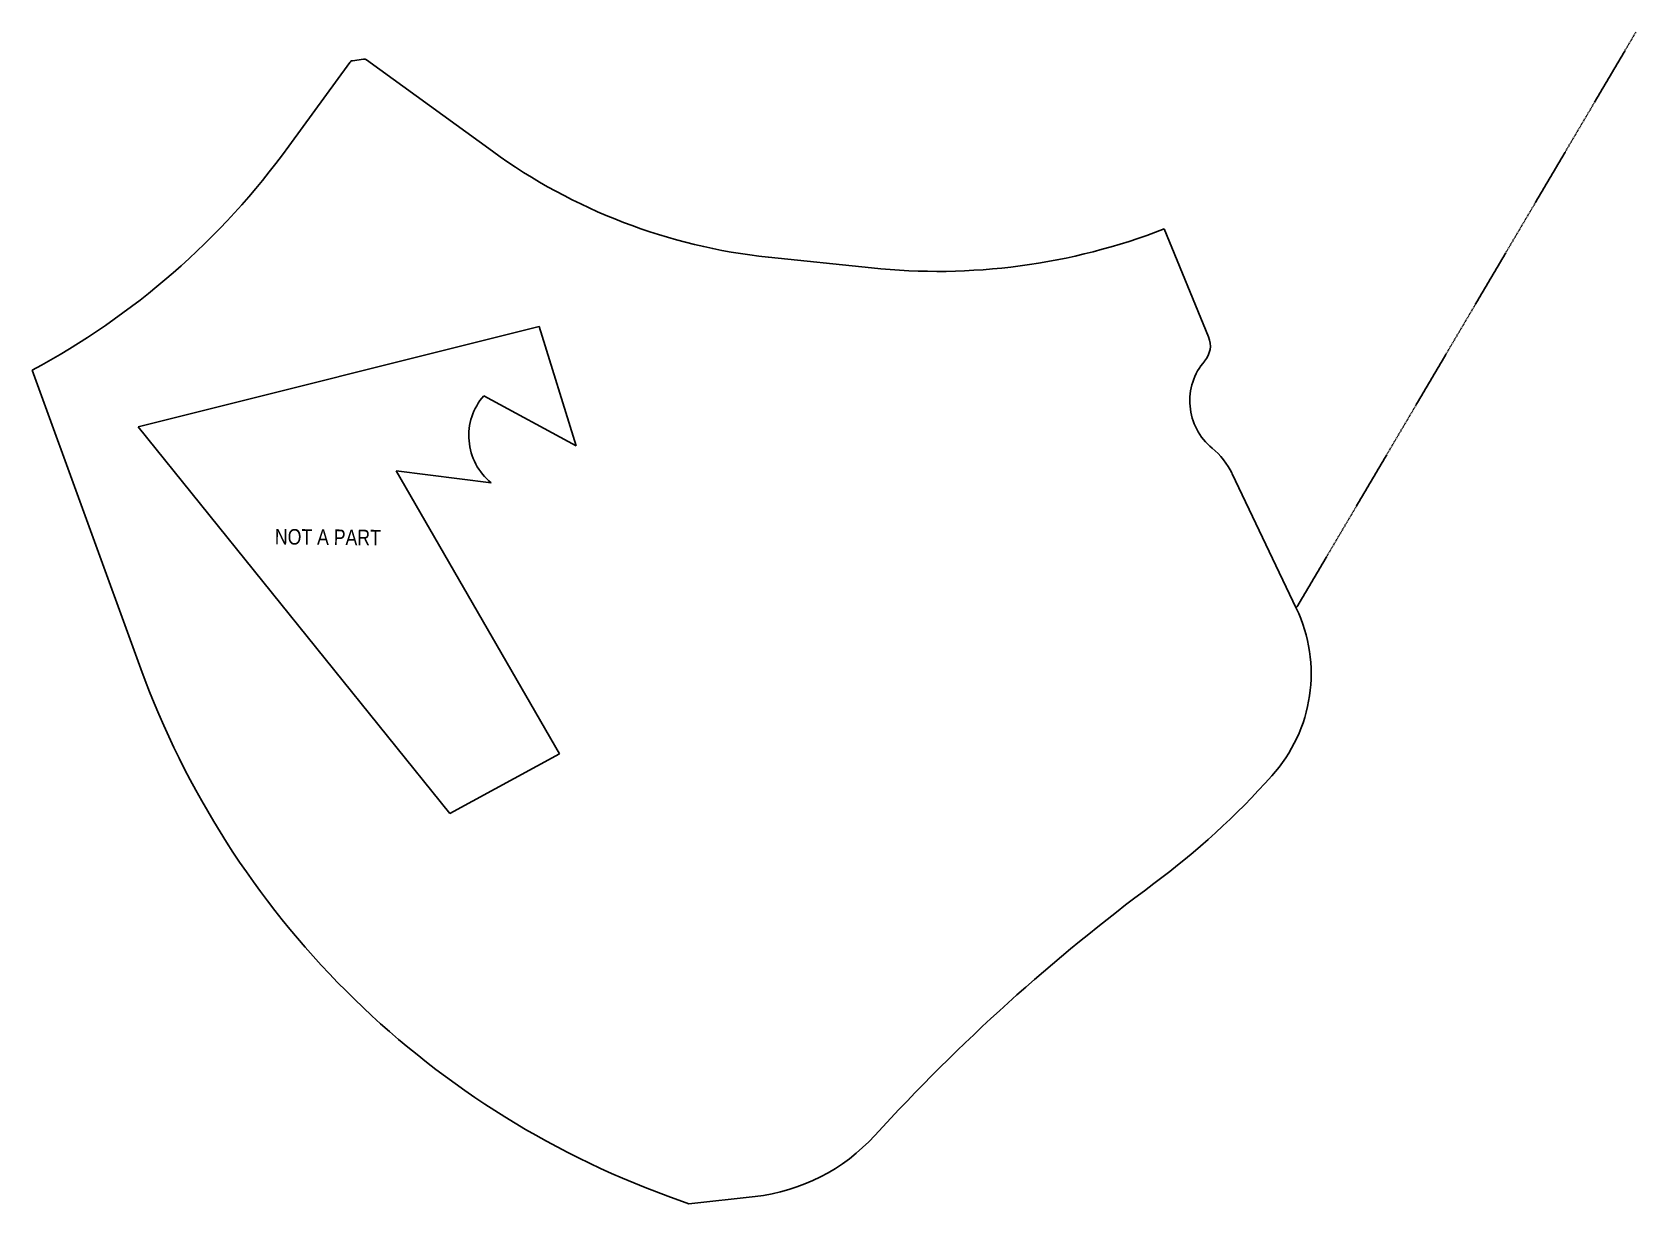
# Model space of a CAD drawing. Extents: x 6119965 to 6122030, y 2195785 to 2197294.
import ezdxf

# ---------------------------------------------------------------- set-up
doc = ezdxf.new("R2010")
doc.units = 0
doc.header["$MEASUREMENT"] = 0
doc.linetypes.add('CENTER', pattern=[2, 1.25, -0.25, 0.25, -0.25])
doc.layers.add('BOUNDARY', color=6, linetype='Continuous')
doc.layers.add('GRID CALULATED TIE', color=3, linetype='CENTER', plot=False)
doc.styles.add('S1', font='MONOPLEX', dxfattribs={"width": 0.85, "height": 10})

msp = doc.modelspace()

# ---------------------------------------------------------------- linework, layer by layer
at = {"layer": 'BOUNDARY'}
for p, q in [((6120373.8, 2197255.1), (6120295.3, 2197147.1)), ((6120391.5, 2197259.4), (6120377, 2197257.1)), ((6120557.5, 2197140.6), (6120395.2, 2197258.5)), ((6121422.6, 2197040.7), (6121479.6, 2196901.5)), ((6121045.5, 2196990.3), (6120912.7, 2197004.2)), ((6120101.2, 2196785.7), (6120617.7, 2196914.8)), ((6120617.7, 2196914.8), (6120665.4, 2196761.1)), ((6119964.6, 2196858.5), (6120104.7, 2196473.9)), ((6120546.2, 2196825.8), (6120665.4, 2196761.1)), ((6120502.4, 2196287.9), (6120101.2, 2196785.7)), ((6120433.3, 2196728.9), (6120643.9, 2196364.7)), ((6120433.3, 2196728.9), (6120555.7, 2196713.7)), ((6121509.9, 2196725.4), (6121592.6, 2196552.3)), ((6120643.9, 2196364.7), (6120502.4, 2196287.9)), ((6120783.2, 2195794.8), (6120810.5, 2195784.9)), ((6120895.6, 2195794.4), (6120810.5, 2195784.9))]:
    msp.add_line(p, q, dxfattribs=at)
for centre, radius, start, end in [((6120377.8, 2197252.2), 5, 99, 144), ((6120392.3, 2197254.4), 5, 54, 99), ((6119499.6, 2197725.2), 983.5, 298.2119, 324), ((6120989.5, 2197735.2), 735, 234, 264), ((6121130, 2197794.4), 808.5, 264, 291.2174), ((6121451.9, 2196890.1), 30, 319.0811, 22.2805), ((6121533.9, 2196819.1), 78.5, 139.0811, 230.6732), ((6120605.5, 2196774.4), 78.5, 139.0811, 230.6732), ((6121423.3, 2196684.1), 96, 25.529, 50.6732), ((6121415.7, 2196467.8), 196, 317.794, 25.529), ((6121173.5, 2196863.3), 1137.5, 200.017, 249.9367), ((6120813.4, 2197001.9), 1001, 306.5183, 318.3136), ((6122896.2, 2194189), 2499, 126.5183, 137.6306), ((6120868.1, 2196038.9), 246, 276.4034, 317.6306)]:
    msp.add_arc(centre, radius, start, end, dxfattribs=at)
at = {"layer": 'GRID CALULATED TIE'}
msp.add_line((6122029.9, 2197294.1), (6121592.6, 2196552.3), dxfattribs=at)

# ---------------------------------------------------------------- texts
at = {"style": 'S1', "width": 0.85}
msp.add_text('NOT A PART', height=20, rotation=359.444, dxfattribs=at).set_placement((6120277.2, 2196634.3))

doc.saveas('drawing.dxf')
